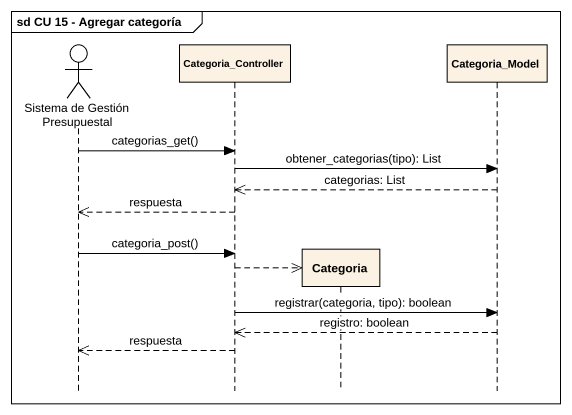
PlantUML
@startuml
mainframe sd CU 15 - Agregar categoría
hide footbox
actor "Sistema de Gestión Presupuestal" as Sistema_de_Gestión
participant Categoria_Controller
participant Categoria
participant Categoria_Model

Sistema_de_Gestión -> Categoria_Controller : categorias_get()
Categoria_Controller -> Categoria_Model : obtener_categorias(tipo): List
Categoria_Model -->> Categoria_Controller : categorias: List
Categoria_Controller -->> Sistema_de_Gestión : respuesta
Sistema_de_Gestión -> Categoria_Controller : categoria_post()
Categoria_Controller -->> Categoria **
Categoria_Controller -> Categoria_Model : registrar(categoria, tipo): boolean
Categoria_Model -->> Categoria_Controller : registro: boolean
Categoria_Controller -->> Sistema_de_Gestión : respuesta
@enduml
